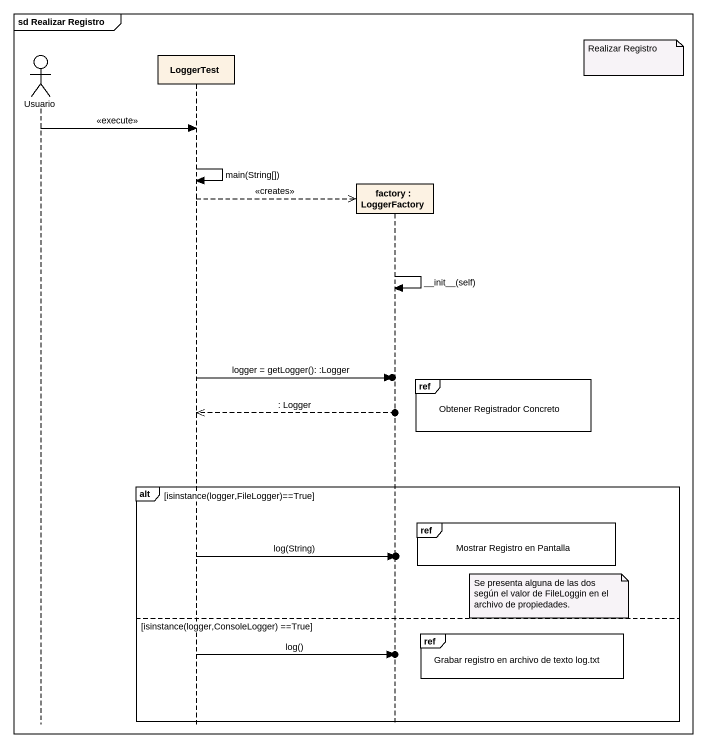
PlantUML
@startuml
mainframe sd Realizar Registro
hide footbox
actor Usuario
participant LoggerTest
participant "factory : LoggerFactory" as factory

note right of factory : Realizar Registro
Usuario -> LoggerTest : <<execute>>
LoggerTest -> LoggerTest : main(String[])
LoggerTest -->> factory ** : <<creates>>
factory -> factory : ~__init~__(self)
LoggerTest ->o] : logger = getLogger(): :Logger
ref over factory : Obtener Registrador Concreto
LoggerTest <<--o] : : Logger
alt isinstance(logger,FileLogger)==True
  ref over factory : Mostrar Registro en Pantalla
  LoggerTest ->o] : log(String)
  note right of factory : Se presenta alguna de las dos según el valor de FileLoggin en el archivo de propiedades.
else isinstance(logger,ConsoleLogger) ==True
  ref over factory : Grabar registro en archivo de texto log.txt
  LoggerTest ->o] : log()
end
@enduml
